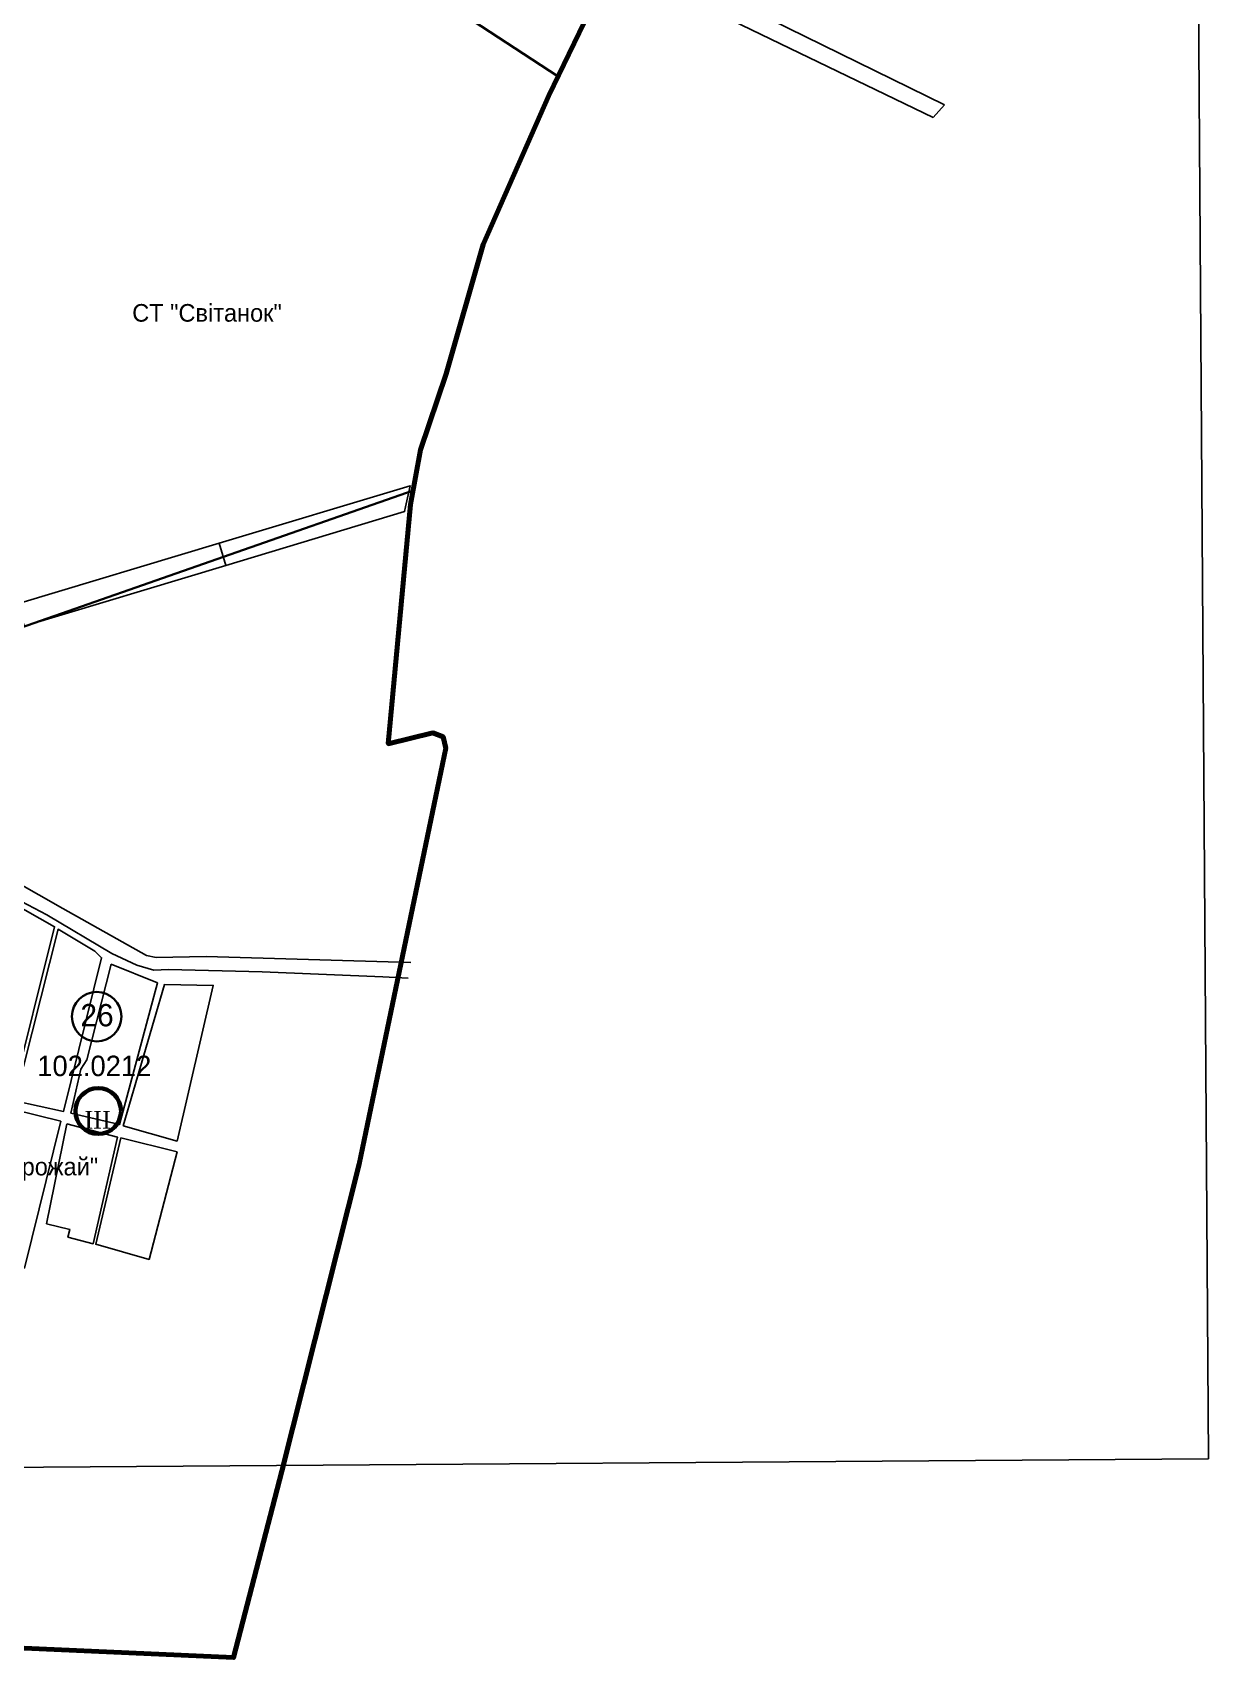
# Model space of a CAD drawing. Header units: millimetres. Extents: x 1378883 to 1389511, y 5662980 to 5673292.
# Drawn here: x 1387309 to 1388979, y 5662980 to 5665288 of the extents above; entities that cross this region are included whole.
import ezdxf
from ezdxf.enums import TextEntityAlignment as Align

# ---------------------------------------------------------------- set-up
doc = ezdxf.new("R2010")
doc.units = ezdxf.units.MM
doc.layers.add('_5Інше', color=252, linetype='Continuous', lineweight=25)
for name, color, linetype in [('N-raion', 1, 'Continuous'), ('PAY', 4, 'Continuous'), ('zona', 3, 'Continuous'), ('вулиці', 7, 'Continuous'), ('ВулНазва', 7, 'Continuous'), ('КартаСкан', 252, 'Continuous'), ('межа по генплану', 7, 'Continuous'), ('район', 6, 'Continuous')]:
    doc.layers.add(name, color=color, linetype=linetype)
doc.layers.get('ВулНазва').off()
picture_1 = doc.add_image_def('image1.tif', size_in_pixel=(29607, 29619))

# ---------------------------------------------------------------- blocks, each defined once
blk = doc.blocks.new('ЛвЗд')
at = {"layer": '_5Інше', "color": 204, "linetype": 'Continuous'}
for points in [[(51010.436, 23252.939), (51651.726, 22933.344)], [(51635.533, 22915.415), (50998.311, 23227.748)], [(51651.726, 22933.344), (51635.533, 22915.415)]]:
    blk.add_lwpolyline(points, dxfattribs=at)

msp = doc.modelspace()

# ---------------------------------------------------------------- linework, layer by layer
at = {"layer": 'N-raion', "color": 1, "lineweight": 35}
msp.add_circle((1387399.7, 5663889.8), 35.2, dxfattribs=at)
at = {"layer": 'zona', "color": 3, "lineweight": 60}
msp.add_circle((1387401.9, 5663755.7), 32.5, dxfattribs=at)
at = {"layer": 'вулиці', "color": 7}
for points in [[(1387583.1, 5664530.7), (1387573.6, 5664562.3), (1387844.7, 5664643.9), (1387838.3, 5664613.7), (1387836.9, 5664607.1), (1387583.1, 5664530.7)], [(1387296.6, 5664444.4), (1387287.1, 5664476), (1387573.6, 5664562.3), (1387583.1, 5664530.7), (1387296.6, 5664444.4)]]:
    msp.add_lwpolyline(points, close=True, dxfattribs=at)
at = {"layer": 'вулиці', "color": 7, "lineweight": -2}
for points in [[(1387846, 5663966.6), (1387555.3, 5663975.1), (1387484.1, 5663973.8), (1387470.4, 5663976.8), (1387351.4, 5664043.2), (1387283.3, 5664082), (1387219.9, 5664112.6), (1387157.3, 5664140.6), (1387116.1, 5664157.8), (1387108.6, 5664161.6)], [(1387175.3, 5664115), (1387328.9, 5664034.4), (1387421.1, 5663979.6), (1387456.6, 5663963.1), (1387481, 5663955.9), (1387501.9, 5663956.9), (1387634.9, 5663953.4), (1387806.3, 5663946.1), (1387842.1, 5663944.3)]]:
    msp.add_lwpolyline(points, dxfattribs=at)
at = {"layer": 'вулиці', "color": 7}
for points in [[(1387210, 5663789.3), (1387259.3, 5663980.2), (1387277.4, 5664052.9), (1387339.8, 5664017.4), (1387278.9, 5663772.3), (1387210, 5663789.3)], [(1387283.5, 5663770.4), (1387352.8, 5663755.1), (1387406.6, 5663973.4), (1387397, 5663982.6), (1387344.9, 5664014), (1387283.5, 5663770.4)], [(1387362.8, 5663752.9), (1387432.2, 5663736.5), (1387486.2, 5663938), (1387420.5, 5663964.1), (1387385.9, 5663828.2), (1387377.3, 5663815.2), (1387362.8, 5663752.9)], [(1387437.4, 5663734.9), (1387513.8, 5663713), (1387565.3, 5663934.2), (1387496, 5663935.4), (1387437.4, 5663734.9)], [(1387229.7, 5663549.7), (1387297.1, 5663532.7), (1387348.7, 5663741.3), (1387281.5, 5663757.8), (1387229.7, 5663549.7)], [(1387357.4, 5663737.3), (1387429.1, 5663718.7), (1387394.8, 5663567.1), (1387358.9, 5663576.7), (1387361.6, 5663587.5), (1387328.5, 5663595.6), (1387357.4, 5663737.3)], [(1387433.9, 5663717.8), (1387514, 5663697.9), (1387474.1, 5663544.9), (1387398.3, 5663566.4), (1387433.9, 5663717.8)]]:
    msp.add_lwpolyline(points, dxfattribs=at)
at = {"layer": 'межа по генплану', "color": 5, "lineweight": 70}
msp.add_lwpolyline([(1388106.1, 5665331), (1388041.9, 5665198.3), (1387948.8, 5664986.3), (1387895.9, 5664803), (1387859.7, 5664694.9), (1387845.4, 5664617.3), (1387813.9, 5664277.5), (1387877, 5664292.7), (1387891.8, 5664287.1), (1387895.4, 5664271.2), (1387772.5, 5663680.1), (1387662.7, 5663244.2), (1387594.2, 5662979.5), (1387168.8, 5662998.6)], dxfattribs=at)
msp.add_lwpolyline([(1388106.1, 5665331), (1388041.9, 5665198.3), (1387948.8, 5664986.3), (1387895.9, 5664803), (1387859.7, 5664694.9), (1387845.4, 5664617.3), (1387813.9, 5664277.5), (1387877, 5664292.7), (1387891.8, 5664287.1), (1387895.4, 5664271.2), (1387772.5, 5663680.1), (1387662.7, 5663244.2), (1387594.2, 5662979.5), (1387168.8, 5662998.6)], dxfattribs=at)
at = {"layer": 'межа по генплану', "color": 3, "lineweight": 70}
msp.add_lwpolyline([(1388106.1, 5665331), (1388041.9, 5665198.3), (1387948.8, 5664986.3), (1387895.9, 5664803), (1387859.7, 5664694.9), (1387845.4, 5664617.3), (1387813.9, 5664277.5), (1387877, 5664292.7), (1387891.8, 5664287.1), (1387895.4, 5664271.2), (1387772.5, 5663680.1), (1387662.7, 5663244.2), (1387594.2, 5662979.5), (1387168.8, 5662998.6)], dxfattribs=at)
msp.add_lwpolyline([(1388106.1, 5665331), (1388041.9, 5665198.3), (1387948.8, 5664986.3), (1387895.9, 5664803), (1387859.7, 5664694.9), (1387845.4, 5664617.3), (1387813.9, 5664277.5), (1387877, 5664292.7), (1387891.8, 5664287.1), (1387895.4, 5664271.2), (1387772.5, 5663680.1), (1387662.7, 5663244.2), (1387594.2, 5662979.5), (1387168.8, 5662998.6)], dxfattribs=at)
at = {"layer": 'межа по генплану', "color": 2, "lineweight": 70}
msp.add_lwpolyline([(1388106.1, 5665331), (1388041.9, 5665198.3), (1387948.8, 5664986.3), (1387895.9, 5664803), (1387859.7, 5664694.9), (1387845.4, 5664617.3), (1387813.9, 5664277.5), (1387877, 5664292.7), (1387891.8, 5664287.1), (1387895.4, 5664271.2), (1387772.5, 5663680.1), (1387662.7, 5663244.2), (1387594.2, 5662979.5), (1387168.8, 5662998.6)], dxfattribs=at)
at = {"layer": 'район', "color": 6, "lineweight": 35}
msp.add_lwpolyline([(1387849, 5664636.9), (1387291.3, 5664441.8), (1387174.1, 5664407.7), (1387119.6, 5664401.5), (1386937.3, 5664396.3), (1386772.7, 5664410.9), (1386703.5, 5664425.1), (1386599.7, 5664455.1), (1386479.6, 5664509.2), (1386411.5, 5664547.3), (1386497.3, 5664703), (1386563.7, 5664755.7), (1386633.9, 5664938.5), (1386675.5, 5665055.6), (1386711, 5665146.9), (1386949.4, 5665078.3), (1387047.7, 5665619.9), (1387780.2, 5665381.6), (1387908.6, 5665320.7), (1388054.9, 5665225.2)], dxfattribs=at)

# ---------------------------------------------------------------- block references
at = {"layer": 'ВулНазва', "color": 7, "lineweight": 9, "rotation": 0.3369352804470327}
msp.add_blockref('ЛвЗд', (1337088, 5641948.4), dxfattribs=at)

# ---------------------------------------------------------------- texts
at = {"layer": 'N-raion', "color": 1, "lineweight": 35}
msp.add_text('26', height=31.73, dxfattribs=at).set_placement((1387376.6, 5663876))
msp.add_text('102.0212', height=29.05, dxfattribs=at).set_placement((1387396.3, 5663805.3), align=Align.CENTER)
at = {"layer": 'PAY', "color": 7}
for s, p in [('СТ "Світанок"', (1387556.4, 5664889.9)), ('СТ "Урожай"', (1387304, 5663674))]:
    msp.add_text(s, height=25, dxfattribs=at).set_placement(p, align=Align.MIDDLE)
at = {"layer": 'район', "insert": (1387382.1, 5663755.8), "char_height": 25, "width": 109.723, "attachment_point": 1}
msp.add_mtext('{\\fTimes New Roman|b0|i0|c204|p18;\\C3;ІІІ}', dxfattribs=at)

# ---------------------------------------------------------------- pictures from other files: only their frames are drawn
at = {"layer": 'КартаСкан'}
image = msp.add_image(picture_1, insert=(1378952, 5663192.3), size_in_units=(10026.9, 10031), rotation=0.39543, dxfattribs=at)
image.dxf.flags = 15

doc.saveas('drawing.dxf')
